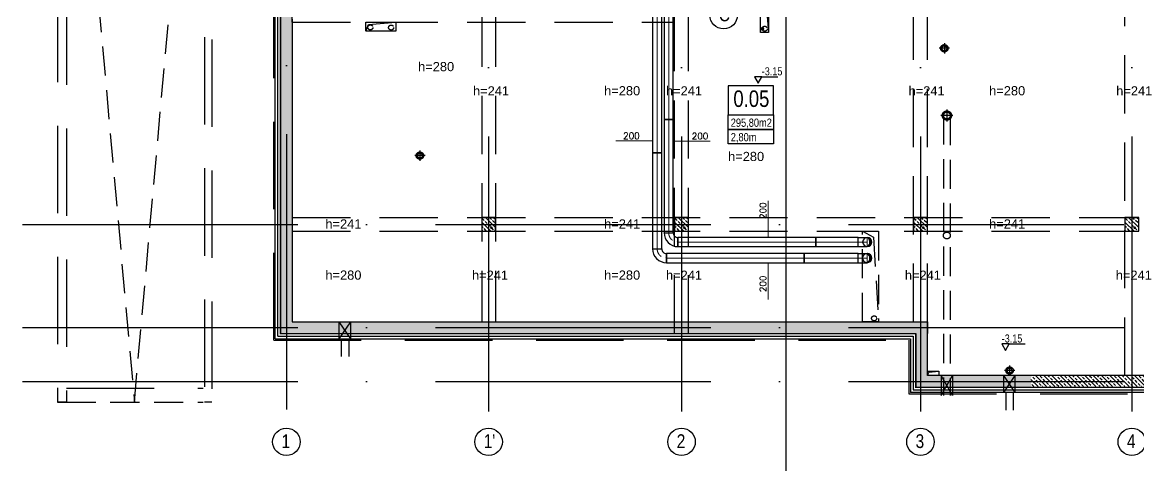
# Model space of a CAD drawing. Header units: millimetres. Extents: x -135140 to 267856, y -70704 to 149933.
# Drawn here: x -57924 to -33626, y -54826 to -45169 of the extents above; entities that cross this region are included whole.
import ezdxf
from ezdxf.enums import TextEntityAlignment as Align

# ---------------------------------------------------------------- set-up
doc = ezdxf.new("R2010")
doc.units = ezdxf.units.MM
doc.header["$LTSCALE"] = 99.9
for name, pattern in [('0707_PB_080619_gn_xref$0$ACAD_ISO10W100', [18, 12, -3, 0, -3]), ('ACAD_ISO03W100', [30, 12, -18]), ('ACAD_ISO10W100', [18, 12, -3, 0, -3]), ('DASHDOT', [25.4, 12.7, -6.35, 0, -6.35]), ('HIDDEN', [9.525, 6.35, -3.175])]:
    doc.linetypes.add(name, pattern=pattern)
for name, color, linetype in [('+48_HACZE', 253, 'Continuous'), ('+48_IZOLACJE', 250, 'Continuous'), ('+48_KANALIZACJA DESZCZOWA', 251, 'Continuous'), ('+48_KANALIZACJA SANIT.', 251, 'Continuous'), ('+48_KOTY', 250, 'Continuous'), ('+48_OPISY', 251, 'Continuous'), ('+48_OPISY T', 251, 'Continuous'), ('+48_OPISY_POM', 250, 'Continuous'), ('+48_OSIE', 8, 'Continuous'), ('+48_PODCIĄG', 250, 'ACAD_ISO03W100'), ('+48_PRZEBICIA', 143, 'Continuous'), ('+48_PRZEKRÓJ', 250, 'Continuous'), ('+48_SCHODY', 250, 'Continuous'), ('+48_SCIANY', 250, 'Continuous'), ('+48_SPUSTY', 150, 'Continuous'), ('+48_WEŁNA', 252, 'Continuous'), ('+48_WIDOK', 250, 'Continuous'), ('SCHODY_', 250, 'Continuous')]:
    doc.layers.add(name, color=color, linetype=linetype)
for name, color, linetype, lineweight in [('2DH_SYM', 64, 'Continuous', 18), ('2DL_PRO_N1', 10, 'Continuous', 30), ('2DL_PRO_W11', 160, 'Continuous', 30), ('CP_AXISAC', 7, 'DASHDOT', 0)]:
    doc.layers.add(name, color=color, linetype=linetype, lineweight=lineweight)
doc.styles.add('ARIAL', font='ARIAL.TTF')
doc.styles.add('CP_ATTR', font='ROMANS.SHX')
doc.styles.add('WRP_ARIAL', font='ARIAL.TTF', dxfattribs={"width": 0.8})
doc.linetypes.add('P SCIEKOWY', pattern='A,30,[148,RODZLIN,S=5,R=0,X=0,Y=0],-15,30', length=75)
doc.linetypes.add('ZIGZAG', pattern='A,0.00254,-5.08,[131,ltypeshp.shx,S=5.08,R=0,X=-5.08,Y=0],-10.16,[131,ltypeshp.shx,S=5.08,R=180,X=5.08,Y=0],-5.08', length=20.32254)

# ---------------------------------------------------------------- blocks, each defined once
blk = doc.blocks.new('OZN_OSI')
at = {"layer": '+48_OSIE', "linetype": 'Continuous', "ltscale": 5}
blk.add_circle((0, -30), 30, dxfattribs=at)
at = {"layer": '+48_OSIE', "linetype": 'Continuous', "ltscale": 5, "style": 'WRP_ARIAL', "width": 0.8}
blk.add_attdef('NR', (-23.3, -43.5), '', height=30, dxfattribs=at)
blk = doc.blocks.new('OPISY_POM_METKA')
at = {"layer": '+48_OPISY_POM', "ltscale": 5}
for points in [[(0, -70), (109.7, -70), (109.7, 0), (0, 0)], [(109.7, -105), (0, -105), (0, -70), (109.7, -70)]]:
    blk.add_lwpolyline(points, close=True, dxfattribs=at)
at = {"layer": '+48_OPISY_POM'}
blk.add_lwpolyline([(109.7, -140), (0, -140), (0, -105), (109.7, -105)], close=True, dxfattribs=at)
at = {"layer": '+48_OPISY_POM', "ltscale": 5, "style": 'WRP_ARIAL', "width": 0.8}
for tag, p, height in [('NRPOM', (25.8, -50.8), 40), ('POW', (6.4, -99), 20)]:
    blk.add_attdef(tag, p, '', height=height, dxfattribs=at)
at = {"layer": '+48_OPISY_POM', "style": 'WRP_ARIAL', "width": 0.8}
blk.add_attdef('H', (6.4, -134), '', height=20, dxfattribs=at)
blk = doc.blocks.new('koty')
at = {"layer": '+48_KOTY', "color": 3, "ltscale": 5}
blk.add_line((70403.2, 11225), (70423.2, 11225), dxfattribs=at)
blk.add_lwpolyline([(70398.6, 11217.1), (70403.2, 11225), (70394.1, 11225)], close=True, dxfattribs=at)
at = {"layer": '+48_KOTY', "color": 3, "style": 'WRP_ARIAL', "width": 0.8}
blk.add_attdef('POZIOM', (70403.2, 11226.8), '', height=10, dxfattribs=at)
blk = doc.blocks.new('2CP_AC_PIPE_RO')
at = {"ltscale": 0.15}
for p, q in [((1, 0.5), (0, 0.5)), ((0, 0.5), (0, -0.5)), ((1, -0.5), (1, 0.5)), ((0, -0.5), (1, -0.5))]:
    blk.add_line(p, q, dxfattribs=at)
at = {"layer": 'CP_AXISAC', "ltscale": 0.15}
blk.add_line((0, 0), (1, 0), dxfattribs=at)
at = {"linetype": 'ByBlock', "ltscale": 0.15, "style": 'CP_ATTR', "flags": 9}
for tag in ['NAME', 'PRODUCER', 'PRODUCT-TYPE', 'ARTICLE', 'FLOW', 'OTHER']:
    blk.add_attdef(tag, (0, 0), '', height=0.0001, dxfattribs=at)
blk = doc.blocks.new('2CP_AC_ELBW_RO_D200_D200_R200_A90_E0_F0')
at = {"ltscale": 0.15}
for p, q in [((0, -100), (0, 100)), ((0, 100), (0, 100)), ((300, 200), (100, 200)), ((100, 200), (100, 200)), ((300, 200), (300, 200)), ((0, -100), (0, -100))]:
    blk.add_line(p, q, dxfattribs=at)
for radius in [300, 100]:
    blk.add_arc((0, 200), radius, 270, 0, dxfattribs=at)
at = {"layer": 'CP_AXISAC', "ltscale": 0.15}
for p, q in [((0, 0), (0, 0)), ((200, 200), (200, 200))]:
    blk.add_line(p, q, dxfattribs=at)
blk.add_arc((0, 200), 200, 270, 0, dxfattribs=at)
at = {"linetype": 'ByBlock', "ltscale": 0.15, "style": 'CP_ATTR', "flags": 9}
for tag in ['NAME', 'PRODUCER', 'PRODUCT-TYPE', 'ARTICLE', 'FLOW', 'OTHER']:
    blk.add_attdef(tag, (0, 0), '', height=0.0001, dxfattribs=at)
blk = doc.blocks.new('RoZplus')
blk.add_hatch(color=256).paths.add_polyline_path([(0, 0.5, -0.6), (0, -0.5, 1)])
for centre, radius, start, end in [((0, 0), 0.5, 90, 270), ((0, 0), 0.5, 270, 90), ((-0.27, 0), 0.567, 298.0725, 61.9275)]:
    blk.add_arc(centre, radius, start, end)
blk = doc.blocks.new('2CP_AC_ELBZ_RO_D200_D200_R200_A90_E0_F0_ys')
at = {"ltscale": 0.15}
for p, q in [((0, -100), (0, 100)), ((0, 100), (0, 100)), ((0, 100), (200, 100)), ((0, -100), (0, -100)), ((0, -100), (200, -100))]:
    blk.add_line(p, q, dxfattribs=at)
at = {"layer": 'CP_AXISAC', "ltscale": 0.15}
for p, q in [((0, 0), (300, 0)), ((200, 100), (200, -100))]:
    blk.add_line(p, q, dxfattribs=at)
at = {"ltscale": 0.15, "xscale": 200, "yscale": 200}
blk.add_blockref('RoZplus', (200, 0), dxfattribs=at)
at = {"linetype": 'ByBlock', "ltscale": 0.15, "style": 'CP_ATTR', "flags": 9}
for tag in ['NAME', 'PRODUCER', 'PRODUCT-TYPE', 'ARTICLE', 'FLOW', 'OTHER']:
    blk.add_attdef(tag, (0, 0), '', height=0.0001, dxfattribs=at)
blk = doc.blocks.new('CPHS_DS09')
blk.add_line((0, 0), (-2, 0))
at = {"style": 'CP_ATTR', "flags": 14}
blk.add_attdef('FI', text='', height=0.35, dxfattribs=at).set_placement((-1.807, 0.275), align=Align.MIDDLE)
at = {"style": 'CP_ATTR', "flags": 12}
blk.add_attdef('EVAL_W_MM', text='', height=0.35, dxfattribs=at).set_placement((-1.604, 0.275), align=Align.MIDDLE_LEFT)
at = {"linetype": 'ByBlock', "style": 'CP_ATTR', "flags": 9}
blk.add_attdef('VAL', text='', height=0.00005, dxfattribs=at).set_placement((-1.342, 0.182), align=Align.MIDDLE_LEFT)
blk = doc.blocks.new('CPHS_DS08')
blk.add_line((0, 0), (2, 0))
at = {"linetype": 'ByBlock', "style": 'CP_ATTR', "flags": 9}
blk.add_attdef('VAL', text='', height=0.00005, dxfattribs=at).set_placement((0.408, 0.182), align=Align.MIDDLE_LEFT)
at = {"style": 'CP_ATTR', "flags": 14}
blk.add_attdef('FI', text='', height=0.35, dxfattribs=at).set_placement((0.784, 0.275), align=Align.MIDDLE)
at = {"style": 'CP_ATTR', "flags": 12}
blk.add_attdef('EVAL_W_MM', text='', height=0.35, dxfattribs=at).set_placement((1.006, 0.275), align=Align.MIDDLE_LEFT)

msp = doc.modelspace()

# ---------------------------------------------------------------- hatches: boundary and pattern name
at = {"layer": '+48_HACZE'}
h = msp.add_hatch(dxfattribs=at)
h.set_pattern_fill('ANSI33', color=256, scale=20, angle=90, style=0)
h.set_pattern_definition([(135, (-740631.18, -76045.33), (-89.802561, -89.802561), []), (135, (-740631.18, -75955.52), (-89.802561, -89.802561), [63.5, -31.75])])
h.paths.add_polyline_path([(-35971, -53031), (-35971, -52989), (-38376, -52989), (-38376, -53114), (-35971, -53114)])
h.paths.add_polyline_path([(-35971, -52864), (-38226, -52864), (-38226, -52491), (-38376, -52491), (-38376, -52989), (-35971, -52989)])
h.paths.add_polyline_path([(-38376, -52989), (-38476, -52989), (-38476, -53114), (-38376, -53114)])
h.paths.add_polyline_path([(-38376, -52491), (-38476, -52491), (-38476, -52989), (-38376, -52989)])
h.paths.add_polyline_path([(-38376, -51819), (-38526, -51819), (-38526, -51944), (-38476, -51944), (-38476, -52491), (-38376, -52491)])
h.paths.add_polyline_path([(-38226, -51819), (-38376, -51819), (-38376, -52491), (-38226, -52491)])
h.paths.add_polyline_path([(-38226, -51694), (-38376, -51694), (-38376, -51819), (-38226, -51819)])
h.paths.add_polyline_path([(-38376, -51694), (-38526, -51694), (-38526, -51819), (-38376, -51819)])
h.paths.add_polyline_path([(-38526, -51694), (-43426, -51694), (-43426, -51819), (-38526, -51819)])
h.paths.add_polyline_path([(-38526, -51819), (-43426, -51819), (-43426, -51944), (-38526, -51944)])
h.paths.add_polyline_path([(-43426, -51694), (-43576, -51694), (-43576, -51819), (-43426, -51819)])
h.paths.add_polyline_path([(-43426, -51819), (-43576, -51819), (-43576, -51944), (-43426, -51944)])
h.paths.add_polyline_path([(-43576, -51819), (-43726, -51819), (-43726, -51944), (-43576, -51944)])
h.paths.add_polyline_path([(-43576, -51694), (-43726, -51694), (-43726, -51819), (-43576, -51819)])
h.paths.add_polyline_path([(-43726, -51694), (-46299, -51694), (-46299, -51819), (-43726, -51819)])
h.paths.add_polyline_path([(-43726, -51819), (-46299, -51819), (-46299, -51944), (-43726, -51944)])
h.paths.add_polyline_path([(-46299, -51819), (-47776, -51819), (-47776, -51944), (-46299, -51944), (-46299, -51930)])
h.paths.add_polyline_path([(-46299, -51694), (-47776, -51694), (-47776, -51819), (-46299, -51819)])
h.paths.add_polyline_path([(-47776, -51694), (-51586, -51694), (-51586, -51819), (-47776, -51819)])
h.paths.add_polyline_path([(-47776, -51819), (-51586, -51819), (-51586, -51944), (-47776, -51944)])
h.paths.add_polyline_path([(-51586, -51819), (-52176, -51819), (-52176, -51944), (-51586, -51944)])
h.paths.add_polyline_path([(-51586, -51694), (-52051, -51694), (-52051, -49569), (-52176, -49569), (-52176, -51819), (-51586, -51819)])
h.paths.add_polyline_path([(-52176, -51819), (-52301, -51819), (-52301, -51944), (-52176, -51944)])
h.paths.add_polyline_path([(-52176, -49569), (-52301, -49569), (-52301, -51819), (-52176, -51819)])
h.paths.add_polyline_path([(-52176, -48853), (-52297, -48853), (-52301, -48853), (-52301, -49569), (-52176, -49569)])
h.paths.add_polyline_path([(-52051, -48853), (-52176, -48853), (-52176, -49569), (-52051, -49569)])
h.paths.add_polyline_path([(-52051, -46552), (-52176, -46552), (-52176, -48853), (-52051, -48853)])
h.paths.add_polyline_path([(-52176, -46552), (-52301, -46552), (-52301, -48853), (-52183, -48853), (-52176, -48853)])
h.paths.add_polyline_path([(-52176, -45019), (-52301, -45019), (-52301, -46552), (-52176, -46552)])
h.paths.add_polyline_path([(-52051, -45099), (-52051, -45019), (-52176, -45019), (-52176, -46552), (-52051, -46552)])
h.paths.add_polyline_path([(-52051, -43644), (-52051, -43519), (-52176, -43519), (-52176, -45019), (-52051, -45019)])
h.paths.add_polyline_path([(-52176, -43519), (-52301, -43519), (-52301, -45019), (-52176, -45019)])
h.paths.add_polyline_path([(-52176, -40624), (-52301, -40624), (-52301, -43519), (-52176, -43519)])
h.paths.add_polyline_path([(-52051, -40624), (-52176, -40624), (-52176, -43519), (-52051, -43519)])
h.paths.add_polyline_path([(-52176, -37269), (-52301, -37269), (-52301, -40624), (-52176, -40624)])
h.paths.add_polyline_path([(-52051, -37269), (-52176, -37269), (-52176, -40624), (-52051, -40624)])
h.paths.add_polyline_path([(-52176, -36244), (-52301, -36244), (-52301, -37269), (-52176, -37269)])
h.paths.add_polyline_path([(-52051, -36244), (-52176, -36244), (-52176, -37269), (-52051, -37269)])
h = msp.add_hatch(dxfattribs=at)
h.set_pattern_fill('ANSI33', color=256, scale=20, angle=90, style=0)
h.set_pattern_definition([(135, (-740631.18, -88345.33), (-89.802561, -89.802561), []), (135, (-740631.18, -88255.52), (-89.802561, -89.802561), [63.5, -31.75])])
h.paths.add_polyline_path([(-47926, -49719), (-47626, -49719), (-47626, -49419), (-47926, -49419)])
h = msp.add_hatch(dxfattribs=at)
h.set_pattern_fill('ANSI33', color=256, scale=20, angle=90, style=0)
h.set_pattern_definition([(135, (-736431.18, -88345.33), (-89.802561, -89.802561), []), (135, (-736431.18, -88255.52), (-89.802561, -89.802561), [63.5, -31.75])])
h.paths.add_polyline_path([(-43726, -49719), (-43426, -49719), (-43426, -49419), (-43726, -49419)])
h = msp.add_hatch(dxfattribs=at)
h.set_pattern_fill('ANSI33', color=256, scale=20, angle=90, style=0)
h.set_pattern_definition([(135, (-731231.18, -88345.33), (-89.802561, -89.802561), []), (135, (-731231.18, -88255.52), (-89.802561, -89.802561), [63.5, -31.75])])
h.paths.add_polyline_path([(-38526, -49719), (-38226, -49719), (-38226, -49419), (-38526, -49419)])
h = msp.add_hatch(dxfattribs=at)
h.set_pattern_fill('ANSI33', color=256, scale=20, angle=90, style=0)
h.set_pattern_definition([(135, (-726631.18, -88345.33), (-89.802561, -89.802561), []), (135, (-726631.18, -88255.52), (-89.802561, -89.802561), [63.5, -31.75])])
h.paths.add_polyline_path([(-33926, -49719), (-33626, -49719), (-33626, -49419), (-33926, -49419)])
h = msp.add_hatch(dxfattribs=at)
h.set_pattern_fill('ANSI33', color=256, scale=20, angle=90, style=0)
h.set_pattern_definition([(135, (-740631.18, -76045.33), (-89.802561, -89.802561), []), (135, (-740631.18, -75955.52), (-89.802561, -89.802561), [63.5, -31.75])])
h.paths.add_polyline_path([(-33776, -52864), (-35971, -52864), (-35971, -52989), (-33776, -52989)])
h.paths.add_polyline_path([(-33776, -52989), (-35971, -52989), (-35971, -53031), (-35971, -53104), (-33776, -53104)])
h.paths.add_polyline_path([(-27976, -51819), (-28101, -51819), (-28101, -52864), (-33776, -52864), (-33776, -52989), (-27976, -52989)])
h.paths.add_polyline_path([(-27976, -52989), (-33776, -52989), (-33776, -53104), (-27976, -53104)])
h.paths.add_polyline_path([(-27851, -51819), (-27976, -51819), (-27976, -52989), (-27851, -52989)])
h.paths.add_polyline_path([(-27851, -52989), (-27976, -52989), (-27976, -53104), (-27851, -53104)])
at = {"layer": '+48_OPISY T'}
h = msp.add_hatch(color=256, dxfattribs=at)
edge = h.paths.add_edge_path()
edge.add_arc((-41821, -45309), 30, 0, 360)
h = msp.add_hatch(color=256, dxfattribs=at)
edge = h.paths.add_edge_path()
edge.add_arc((-47715, -49643), 30, 0, 360)
h = msp.add_hatch(color=256, dxfattribs=at)
edge = h.paths.add_edge_path()
edge.add_arc((-43515, -49643), 30, 0, 360)
h = msp.add_hatch(color=256, dxfattribs=at)
edge = h.paths.add_edge_path()
edge.add_arc((-38315, -49643), 30, 0, 360)
h = msp.add_hatch(color=256, dxfattribs=at)
edge = h.paths.add_edge_path()
edge.add_arc((-33715, -49643), 30, 0, 360)

# ---------------------------------------------------------------- linework, layer by layer
at = {"layer": '+48_IZOLACJE', "linetype": 'ACAD_ISO03W100', "ltscale": 0.9}
msp.add_lwpolyline([(-57171, -41657, 20, 20, 0), (-57171, -31014, 20, 20, 0), (-52311, -31014, 20, 20, 0), (-27841, -31014, 20, 20, 0), (-27841, -53124, 20, 20, 0), (-38486, -53124, 20, 20, 0), (-38486, -51954, 20, 20, 0), (-52311, -51954, 20, 20, 0), (-52311, -37779, 0, 0, 0)], format="xyseb", dxfattribs=at)
at = {"layer": '+48_KANALIZACJA DESZCZOWA', "linetype": 'HIDDEN', "ltscale": 1.5}
for p, q in [((-36516, -53214), (-36516, -53616)), ((-36356, -53214), (-36356, -53616))]:
    msp.add_line(p, q, dxfattribs=at)
at = {"layer": '+48_KANALIZACJA SANIT.', "linetype": 'P SCIEKOWY', "ltscale": 0.5}
for p, q in [((-50981, -52064), (-50981, -52446)), ((-50821, -52064), (-50821, -52446))]:
    msp.add_line(p, q, dxfattribs=at)
at = {"layer": '+48_KANALIZACJA SANIT.', "linetype": 'HIDDEN', "ltscale": 0.5}
for centre in [(-50349, -45279), (-41766, -45309), (-49271, -48072), (-39384, -51616)]:
    msp.add_circle(centre, 55, dxfattribs=at)
at = {"layer": '+48_KOTY', "ltscale": 5}
msp.add_line((-41830, -46356), (-41478, -46356), dxfattribs=at)
msp.add_lwpolyline([(-41911, -46495), (-41830, -46356), (-41991, -46356)], close=True, dxfattribs=at)
at = {"layer": '+48_OPISY T'}
msp.add_circle((-41821, -45309), 30, dxfattribs=at)
at = {"layer": '+48_OSIE', "linetype": 'ACAD_ISO10W100', "ltscale": 5}
for p, q in [((-52176, -29626), (-52176, -54006)), ((-47776, -29670), (-47776, -54006)), ((-43576, -29670), (-43576, -54006)), ((-38376, -29670), (-38376, -54006)), ((-33776, -29670), (-33776, -54006)), ((-57924, -49569), (-26781, -49569)), ((-57924, -51819), (-26781, -51819)), ((-57924, -52989), (-26781, -52989))]:
    msp.add_line(p, q, dxfattribs=at)
at = {"layer": '+48_PODCIĄG', "linetype": 'HIDDEN', "ltscale": 2}
for p, q in [((-43726, -51943), (-43726, -31274)), ((-43426, -51943), (-43426, -31274)), ((-38526, -51694), (-38526, -31274)), ((-38226, -51694), (-38226, -31274)), ((-33926, -52864), (-33926, -31274)), ((-47926, -44869), (-47926, -51693)), ((-47626, -44869), (-47626, -51693)), ((-52051, -45169), (-43726, -45169)), ((-52051, -49419), (-28131, -49419)), ((-52051, -49719), (-28131, -49719))]:
    msp.add_line(p, q, dxfattribs=at)
at = {"layer": '+48_PRZEBICIA', "linetype": '0707_PB_080619_gn_xref$0$ACAD_ISO10W100', "ltscale": 0.5}
for p, q in [((-37856, -45622), (-37856, -45846)), ((-37744, -45734), (-37968, -45734)), ((-37801, -47067), (-37801, -47331)), ((-37801, -47087), (-37801, -47311)), ((-37669, -47199), (-37933, -47199)), ((-37689, -47199), (-37913, -47199)), ((-49159, -48072), (-49383, -48072)), ((-49271, -47960), (-49271, -48184)), ((-36436, -52642), (-36436, -52866)), ((-36324, -52754), (-36548, -52754))]:
    msp.add_line(p, q, dxfattribs=at)
at = {"layer": '+48_PRZEBICIA', "linetype": 'HIDDEN'}
for p, q in [((-37876, -47199), (-37876, -53294)), ((-37726, -47209), (-37726, -53294))]:
    msp.add_line(p, q, dxfattribs=at)
for points in [[(-50446, -45359), (-50446, -45169), (-49796, -45169), (-49796, -45359)], [(-41681, -44989), (-41681, -45389), (-41861, -45389), (-41861, -44989)], [(-39641, -49719), (-39292, -49719), (-39292, -51694), (-39641, -51694)], [(-38226, -52764), (-37976, -52764), (-37976, -52864), (-38226, -52864)]]:
    msp.add_lwpolyline(points, close=True, dxfattribs=at)
for points in [[(-50446, -45359), (-50391, -45218), (-49796, -45169)], [(-41861, -44989), (-41713, -45033), (-41681, -45389)], [(-39641, -49719), (-39397, -49851), (-39292, -51694)], [(-38226, -52864), (-38193, -52791), (-37976, -52764)]]:
    msp.add_lwpolyline(points, dxfattribs=at)
for centre, radius in [((-37856, -45734), 80), ((-37801, -47199), 100), ((-37801, -47199), 75), ((-49271, -48072), 80), ((-37801, -49811), 75), ((-36436, -52754), 80)]:
    msp.add_circle(centre, radius, dxfattribs=at)
for centre, radius, start, end in [((-37826, -45734), 85.7, 110.983, 249.017), ((-37772, -47199), 104, 106.2609, 253.7391), ((-49241, -48072), 85.7, 110.983, 249.017), ((-36405, -52754), 85.7, 110.983, 249.017)]:
    msp.add_arc(centre, radius, start, end, dxfattribs=at)
at = {"layer": '+48_PRZEKRÓJ'}
msp.add_lwpolyline([(-38226, -52864), (-38226, -52043)], dxfattribs=at)
at = {"layer": '+48_SCHODY', "linetype": 'HIDDEN'}
msp.add_line((-56961, -53439), (-53986, -53439), dxfattribs=at)
msp.add_lwpolyline([(-56519, -41905), (-55486, -53439), (-54506, -42483)], dxfattribs=at)
at = {"layer": '+48_SCIANY'}
for p, q in [((-52301, -51944), (-52301, -36229)), ((-52051, -45169), (-52051, -43644)), ((-51026, -52064), (-51026, -51694)), ((-51026, -52064), (-50776, -51694)), ((-50776, -52064), (-51026, -51694)), ((-50776, -52064), (-50776, -51694)), ((-36561, -53234), (-36561, -52864)), ((-36561, -53234), (-36311, -52864)), ((-36311, -53234), (-36561, -52864)), ((-36311, -53234), (-36311, -52864))]:
    msp.add_line(p, q, dxfattribs=at)
at = {"layer": '+48_SCIANY', "linetype": 'HIDDEN', "ltscale": 3}
for p, q in [((-57161, -41714), (-57161, -53439)), ((-56961, -41771), (-56961, -53439)), ((-53961, -42639), (-53961, -53439)), ((-53801, -42686), (-53801, -53439)), ((-56961, -53139), (-53986, -53139)), ((-57161, -53439), (-56961, -53439)), ((-53801, -53439), (-53961, -53439))]:
    msp.add_line(p, q, dxfattribs=at)
at = {"layer": '+48_SCIANY', "ltscale": 3}
for p, q in [((-52051, -45099), (-52051, -51694)), ((-52051, -51694), (-38226, -51694)), ((-52301, -51944), (-38476, -51944)), ((-38476, -51944), (-38476, -53114)), ((-28101, -52864), (-38226, -52864)), ((-38476, -53114), (-27851, -53114))]:
    msp.add_line(p, q, dxfattribs=at)
at = {"layer": '+48_SCIANY', "ltscale": 0.1}
for p, q in [((-37676, -53294), (-37926, -52864)), ((-37926, -53294), (-37676, -52864)), ((-37926, -52864), (-37926, -53294)), ((-37676, -52864), (-37676, -53294))]:
    msp.add_line(p, q, dxfattribs=at)
at = {"layer": '+48_SCIANY', "linetype": 'Continuous'}
msp.add_line((-56961, -53439), (-57161, -53439), dxfattribs=at)
at = {"layer": '+48_SCIANY', "ltscale": 3}
for points in [[(-47926, -49719), (-47626, -49719), (-47626, -49419), (-47926, -49419)], [(-43726, -49719), (-43426, -49719), (-43426, -49419), (-43726, -49419)], [(-38526, -49719), (-38226, -49719), (-38226, -49419), (-38526, -49419)], [(-33926, -49719), (-33626, -49719), (-33626, -49419), (-33926, -49419)]]:
    msp.add_lwpolyline(points, close=True, dxfattribs=at)
msp.add_lwpolyline([(-38226, -51694), (-38226, -51943)], dxfattribs=at)
at = {"layer": '+48_SCIANY'}
msp.add_lwpolyline([(-38226, -52864), (-38226, -51694)], dxfattribs=at)
at = {"layer": '+48_SPUSTY', "linetype": 'HIDDEN', "ltscale": 0.5}
for centre in [(-49897, -45283), (-37856, -45734), (-36436, -52754)]:
    msp.add_circle(centre, 55, dxfattribs=at)
at = {"layer": '+48_WEŁNA', "linetype": 'ZIGZAG', "ltscale": 0.09}
for p, q in [((-52361, -52004), (-52361, -37761)), ((-52361, -52004), (-38536, -52004)), ((-38536, -53174), (-27791, -53174))]:
    msp.add_line(p, q, dxfattribs=at)
at = {"layer": '+48_WEŁNA', "linetype": 'ZIGZAG', "ltscale": 0.9}
msp.add_line((-38536, -52004), (-38536, -53174), dxfattribs=at)
at = {"layer": '+48_WIDOK'}
for p, q in [((-52421, -52064), (-52421, -36229)), ((-52421, -52064), (-38596, -52064)), ((-38596, -52064), (-38596, -53234)), ((-27731, -53234), (-38596, -53234))]:
    msp.add_line(p, q, dxfattribs=at)
at = {"layer": '+48_WIDOK', "linetype": 'HIDDEN', "ltscale": 3}
for p, q in [((-52451, -52094), (-52451, -37731)), ((-52451, -52094), (-38626, -52094)), ((-38626, -52094), (-38626, -53264)), ((-38626, -53264), (-27701, -53264))]:
    msp.add_line(p, q, dxfattribs=at)
at = {"layer": 'Defpoints', "ltscale": 0.15}
msp.add_line((-41307, -26281), (-41307, -55981), dxfattribs=at)

# ---------------------------------------------------------------- block references
at = {"layer": '+48_KOTY'}
ref = msp.add_blockref('koty', (-1275542, -249735), dxfattribs=dict(at, xscale=17.59999999566935, yscale=17.59999999566935, zscale=17.59999999567403))
ref.add_attrib('POZIOM', '-3.15', (-36607, -52143), dxfattribs={"color": 3, "height": 176, "style": 'WRP_ARIAL', "width": 0.8})
at = {"layer": '+48_OPISY_POM'}
ref = msp.add_blockref('OPISY_POM_METKA', (-42563, -46555), dxfattribs=dict(at, xscale=9, yscale=9, zscale=8.999999999996874))
ref.add_attrib('H', '2,80m', (-42505, -47760), dxfattribs={"height": 180, "style": 'WRP_ARIAL', "width": 0.8})
ref.add_attrib('NRPOM', '0.05', (-42448, -47012), dxfattribs={"ltscale": 5, "height": 360, "style": 'WRP_ARIAL', "width": 0.8})
ref.add_attrib('POW', '295,80m2', (-42505, -47445), dxfattribs={"ltscale": 5, "height": 180, "style": 'WRP_ARIAL', "width": 0.8})
at = {"layer": '2DH_SYM', "ltscale": 0.15}
ref = msp.add_blockref('CPHS_DS09', (-44206, -47751), dxfattribs=dict(at, xscale=400, yscale=400, zscale=400))
ref.add_attrib('EVAL_W_MM', '200', dxfattribs={"layer": '0', "height": 140, "style": 'CP_ATTR', "flags": 12}).set_placement((-44847, -47641), align=Align.MIDDLE_LEFT)
ref = msp.add_blockref('CPHS_DS08', (-43756, -47756), dxfattribs=dict(at, xscale=400, yscale=400, zscale=400))
ref.add_attrib('EVAL_W_MM', '200', dxfattribs={"layer": '0', "height": 140, "style": 'CP_ATTR', "flags": 12}).set_placement((-43353, -47646), align=Align.MIDDLE_LEFT)
ref = msp.add_blockref('CPHS_DS08', (-41694, -49854), dxfattribs=dict(at, xscale=400, yscale=400, zscale=400, rotation=90))
ref.add_attrib('EVAL_W_MM', '200', dxfattribs={"layer": '0', "height": 140, "rotation": 90, "style": 'CP_ATTR', "flags": 12}).set_placement((-41804, -49451), align=Align.MIDDLE_LEFT)
ref = msp.add_blockref('CPHS_DS09', (-41694, -50404), dxfattribs=dict(at, xscale=400, yscale=400, zscale=400, rotation=90))
ref.add_attrib('EVAL_W_MM', '200', dxfattribs={"layer": '0', "height": 140, "rotation": 90, "style": 'CP_ATTR', "flags": 12}).set_placement((-41804, -51045), align=Align.MIDDLE_LEFT)
at = {"layer": '2DL_PRO_N1', "ltscale": 0.15, "yscale": 200, "zscale": 200}
for p, xscale, rotation in [((-43856, -44288), 3000, 270), ((-43856, -49754), 2465.325560002828, 90), ((-40656, -49954), 3000, 180), ((-39734, -49954), 921.4796561336843, 180)]:
    msp.add_blockref('2CP_AC_PIPE_RO', p, dxfattribs=dict(at, xscale=xscale, rotation=rotation))
at = {"layer": '2DL_PRO_N1', "ltscale": 0.15, "zscale": 200, "rotation": 270}
msp.add_blockref('2CP_AC_ELBW_RO_D200_D200_R200_A90_E0_F0', (-43856, -49754), dxfattribs=at)
at = {"layer": '2DL_PRO_N1', "ltscale": 0.15, "zscale": 200}
msp.add_blockref('2CP_AC_ELBZ_RO_D200_D200_R200_A90_E0_F0_ys', (-39734, -49954), dxfattribs=at)
at = {"layer": '2DL_PRO_W11', "ltscale": 0.15, "yscale": 200, "zscale": 200}
for p, xscale, rotation in [((-44106, -45014), 3000, 270), ((-44106, -50104), 2089.350455216147, 90)]:
    msp.add_blockref('2CP_AC_PIPE_RO', p, dxfattribs=dict(at, xscale=xscale, rotation=rotation))
at = {"layer": '2DL_PRO_W11', "ltscale": 0.15, "zscale": 200, "rotation": 270}
msp.add_blockref('2CP_AC_ELBW_RO_D200_D200_R200_A90_E0_F0', (-44106, -50104), dxfattribs=at)
at = {"layer": '2DL_PRO_W11', "ltscale": 0.15, "yscale": 200, "zscale": 200}
for p, xscale in [((-43906, -50304), 3000), ((-40906, -50304), 1170.87961971834)]:
    msp.add_blockref('2CP_AC_PIPE_RO', p, dxfattribs=dict(at, xscale=xscale))
at = {"layer": '2DL_PRO_W11', "ltscale": 0.15, "zscale": 200}
msp.add_blockref('2CP_AC_ELBZ_RO_D200_D200_R200_A90_E0_F0_ys', (-39735, -50304), dxfattribs=at)
at = {"layer": 'SCHODY_'}
ref = msp.add_blockref('OZN_OSI', (-42660, -44712), dxfattribs=dict(at, xscale=10, yscale=10, zscale=10))
ref.add_attrib('NR', "C'", (-42765, -45147), dxfattribs={"layer": '+48_OSIE', "linetype": 'Continuous', "ltscale": 5, "height": 300, "style": 'WRP_ARIAL', "width": 0.8})
ref = msp.add_blockref('OZN_OSI', (-52176, -54006), dxfattribs=dict(at, xscale=10, yscale=10, zscale=10))
ref.add_attrib('NR', '1', (-52281, -54441), dxfattribs={"layer": '+48_OSIE', "linetype": 'Continuous', "ltscale": 5, "height": 300, "style": 'WRP_ARIAL', "width": 0.8})
ref = msp.add_blockref('OZN_OSI', (-47776, -54006), dxfattribs=dict(at, xscale=10, yscale=10, zscale=10))
ref.add_attrib('NR', "1'", (-47881, -54441), dxfattribs={"layer": '+48_OSIE', "linetype": 'Continuous', "ltscale": 5, "height": 300, "style": 'WRP_ARIAL', "width": 0.8})
ref = msp.add_blockref('OZN_OSI', (-43576, -54006), dxfattribs=dict(at, xscale=10, yscale=10, zscale=10))
ref.add_attrib('NR', '2', (-43681, -54441), dxfattribs={"layer": '+48_OSIE', "linetype": 'Continuous', "ltscale": 5, "height": 300, "style": 'WRP_ARIAL', "width": 0.8})
ref = msp.add_blockref('OZN_OSI', (-38376, -54006), dxfattribs=dict(at, xscale=10, yscale=10, zscale=10))
ref.add_attrib('NR', '3', (-38481, -54441), dxfattribs={"layer": '+48_OSIE', "linetype": 'Continuous', "ltscale": 5, "height": 300, "style": 'WRP_ARIAL', "width": 0.8})
ref = msp.add_blockref('OZN_OSI', (-33776, -54006), dxfattribs=dict(at, xscale=10, yscale=10, zscale=10))
ref.add_attrib('NR', '4', (-33881, -54441), dxfattribs={"layer": '+48_OSIE', "linetype": 'Continuous', "ltscale": 5, "height": 300, "style": 'WRP_ARIAL', "width": 0.8})

# ---------------------------------------------------------------- texts
at = {"layer": '+48_KOTY', "style": 'WRP_ARIAL', "width": 0.8}
msp.add_attdef('-3.15', (-41830, -46324), '', height=176, dxfattribs=at)
at = {"layer": '+48_OPISY', "char_height": 200, "attachment_point": 7, "style": 'ARIAL'}
for s, insert, width in [('h=280', (-49310, -46236), 2349.38), ('h=241', (-48115, -46762), 2349.38), ('h=280', (-45261, -46762), 2349.38), ('h=241', (-43915, -46762), 2349.38), ('h=241', (-38634, -46762), 2269.03), ('h=280', (-36881, -46762), 2349.38), ('h=241', (-34115, -46762), 2349.38), ('h=280', (-42563, -48193), 2349.38), ('h=241', (-51328, -49660), 2349.38), ('h=241', (-45261, -49660), 2349.38), ('h=241', (-36881, -49660), 2349.38), ('h=280', (-51328, -50777), 2349.38), ('h=241', (-48137, -50777), 2409.98), ('h=280', (-45261, -50777), 2349.38), ('h=241', (-43915, -50777), 2349.38), ('h=241', (-38715, -50777), 2349.38), ('h=241', (-34124, -50777), 2349.38)]:
    msp.add_mtext(s, dxfattribs=dict(at, insert=insert, width=width))

doc.saveas('drawing.dxf')
